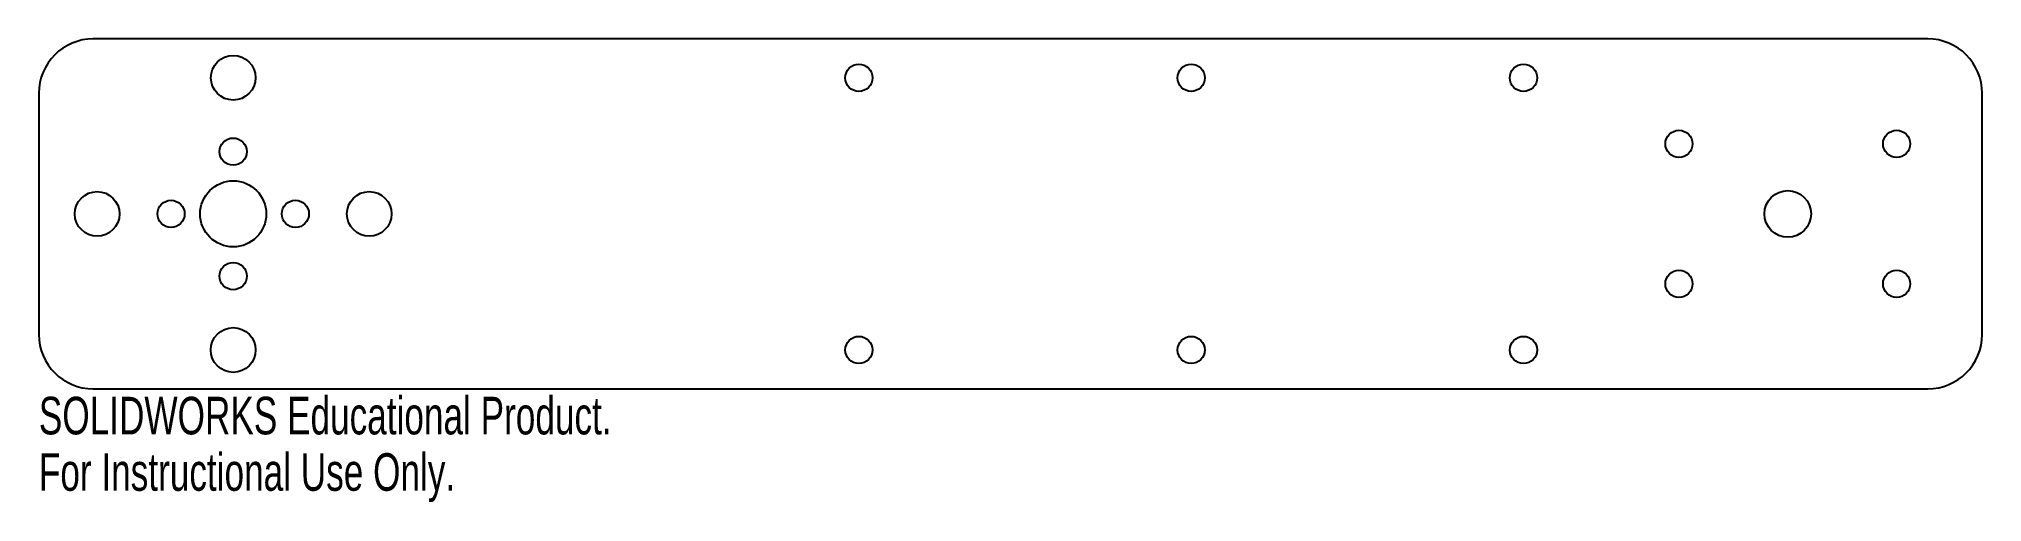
# Model space of a CAD drawing. Header units: millimetres. Extents: x -25 to 225, y -37 to 22.
import ezdxf

# ---------------------------------------------------------------- set-up
doc = ezdxf.new("R2010")
doc.units = ezdxf.units.MM
doc.styles.add('SLDTEXTSTYLE0', font='TXT', dxfattribs={"width": 0.7})

msp = doc.modelspace()

# ---------------------------------------------------------------- linework, layer by layer
at = {"color": 7, "linetype": 'Continuous', "lineweight": 25}
for p, q in [((218, 22.5), (-18, 22.5)), ((-25, 15.5), (-25, -15.5)), ((225, -15.5), (225, 15.5)), ((-18, -22.5), (218, -22.5))]:
    msp.add_line(p, q, dxfattribs=at)
for centre, radius in [((0, 17.5), 2.87), ((0, 17.5), 2.87), ((80.5, 17.5), 1.75), ((80.5, 17.5), 1.75), ((123.25, 17.5), 1.75), ((123.25, 17.5), 1.75), ((166, 17.5), 1.75), ((166, 17.5), 1.75), ((186, 9), 1.75), ((186, 9), 1.75), ((214, 9), 1.75), ((214, 9), 1.75), ((0, 8), 1.75), ((0, 8), 1.75), ((-17.5, 0), 2.87), ((-17.5, 0), 2.87), ((0, 0), 4.25), ((0, 0), 4.25), ((17.5, 0), 2.87), ((17.5, 0), 2.87), ((200, 0), 3), ((200, 0), 3), ((-8, 0), 1.75), ((-8, 0), 1.75), ((8, 0), 1.75), ((8, 0), 1.75), ((0, -8), 1.75), ((0, -8), 1.75), ((186, -9), 1.75), ((186, -9), 1.75), ((214, -9), 1.75), ((214, -9), 1.75), ((0, -17.5), 2.88), ((0, -17.5), 2.88), ((80.5, -17.5), 1.75), ((80.5, -17.5), 1.75), ((123.25, -17.5), 1.75), ((123.25, -17.5), 1.75), ((166, -17.5), 1.75), ((166, -17.5), 1.75)]:
    msp.add_circle(centre, radius, dxfattribs=at)
for centre, start, end in [((-18, 15.5), 90, 180), ((218, 15.5), 0, 90), ((-18, -15.5), 180, 270), ((218, -15.5), 270, 0)]:
    msp.add_arc(centre, 7, start, end, dxfattribs=at)

# ---------------------------------------------------------------- texts
at = {"color": 7, "linetype": 'Continuous', "char_height": 4.8336, "attachment_point": 1, "style": 'SLDTEXTSTYLE0'}
for s, insert in [('SOLIDWORKS Educational Product.', (-25, -23.52)), ('For Instructional Use Only.', (-25, -30.77))]:
    msp.add_mtext(s, dxfattribs=dict(at, insert=insert))

doc.saveas('drawing.dxf')
